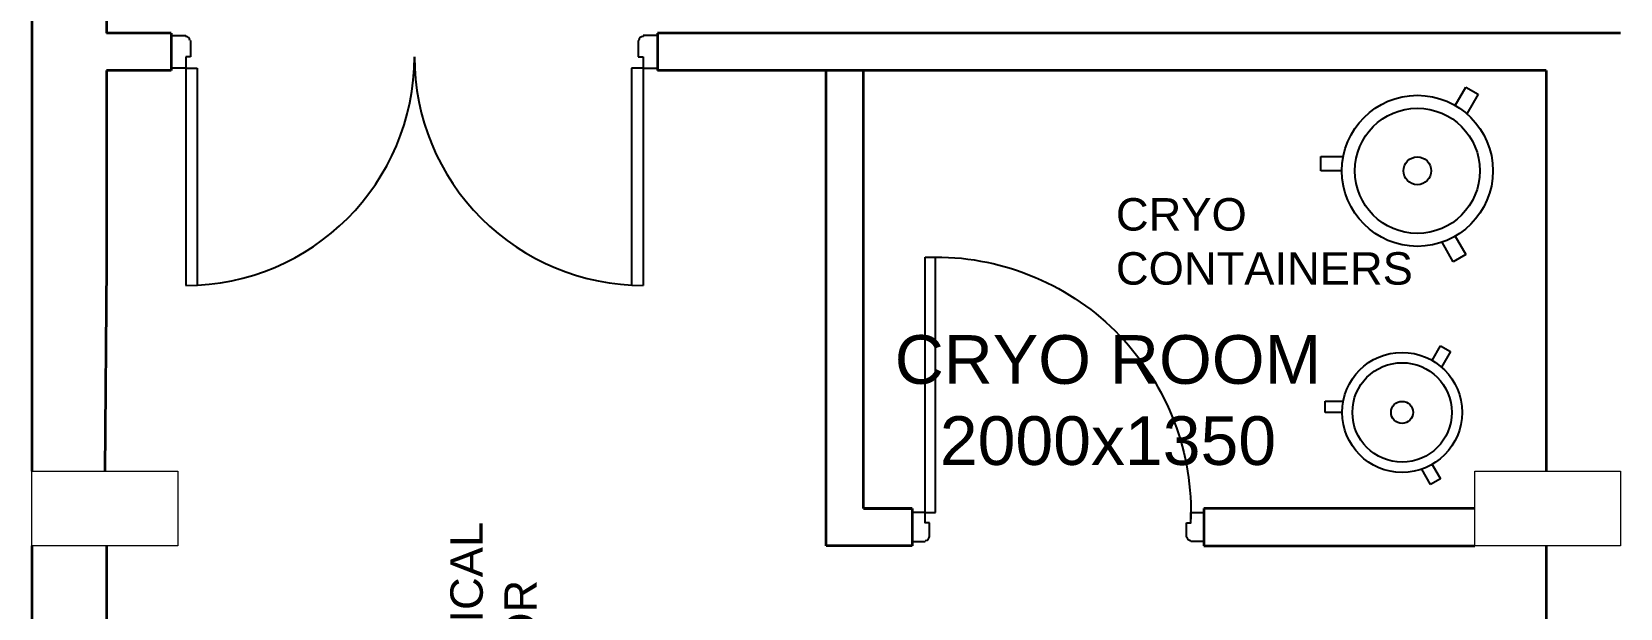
# Model space of a CAD drawing. Extents: x 2733443 to 3206532, y -1516114 to -1264405.
# Drawn here: x 2990443 to 2995342, y -1498676 to -1496899 of the extents above; entities that cross this region are included whole.
import ezdxf

# ---------------------------------------------------------------- set-up
doc = ezdxf.new("R2010")
doc.units = 0
doc.header["$MEASUREMENT"] = 0
doc.linetypes.add('1', pattern=[0, 0, 0])
doc.layers.get('0').update_dxf_attribs({"color": 250, "linetype": '1'})
for name, color, linetype, lineweight in [('Column', 162, 'Continuous', 13), ('medical equipment', 171, 'Continuous', 25), ('WALL', 7, '1', 35)]:
    doc.layers.add(name, color=color, linetype=linetype, lineweight=lineweight)
for name, color, linetype in [('DOOR', 40, 'Continuous'), ('fun-text', 250, 'Continuous'), ('furniture', 33, 'Continuous'), ('TEXT', 5, '1')]:
    doc.layers.add(name, color=color, linetype=linetype)
doc.styles.add('ARIAL', font='arial.ttf')

# ---------------------------------------------------------------- blocks, each defined once
blk = doc.blocks.new('ddoor')
at = {"layer": 'DOOR', "lineweight": 25}
for p, q in [((50, 0), (-50, 0)), ((-50, 0), (-50, -45)), ((50, -45), (50, 0)), ((-50, -45), (-47.5, -45)), ((15, -60), (15, -45)), ((15, -45), (50, -45)), ((50, -45), (720, -45)), ((50, -45), (50, -80)), ((-35, -60), (-35, -57.5)), ((-35, -60), (15, -60)), ((50, -80), (720, -80)), ((50, -1420), (720, -1420)), ((50, -1455), (50, -1420)), ((-50, -1500), (-50, -1455)), ((-50, -1455), (-47.5, -1455)), ((-35, -1440), (-35, -1442.5)), ((-35, -1440), (15, -1440)), ((15, -1440), (15, -1455)), ((15, -1455), (50, -1455)), ((50, -1455), (720, -1455)), ((50, -1455), (50, -1500)), ((50, -1500), (-50, -1500)), ((50, -1500), (-50, -1500))]:
    blk.add_line(p, q, dxfattribs=at)
for centre, start, end in [((-35, -45), 180, 270), ((-35, -1455), 90, 180)]:
    blk.add_arc(centre, 12.5, start, end, dxfattribs=at)
at = {"layer": 'DOOR', "color": 146, "lineweight": 25, "true_color": 0x105689}
for centre, start, end in [((15, -45), 270, 0), ((15, -1455), 0, 90)]:
    blk.add_arc(centre, 705, start, end, dxfattribs=at)
blk = doc.blocks.new('A$C19B8274B')
at = {"layer": 'DOOR'}
for p, q in [((-45, 925), (-80, 925)), ((-80, 50), (-80, 925)), ((-45, 50), (-45, 925)), ((-45, 50), (-80, 50)), ((-955, -50), (-955, -47.5)), ((-940, -35), (-942.5, -35)), ((-60, -35), (-57.5, -35)), ((-45, -50), (-45, -47.5))]:
    blk.add_line(p, q, dxfattribs=at)
for points in [[(-940, 15), (-955, 15), (-955, 50), (-1000, 50), (-1000, -50), (-955, -50)], [(-940, -35), (-940, 15)], [(-60, 15), (-45, 15), (-45, 50), (0, 50), (0, -50), (-45, -50)], [(-60, -35), (-60, 15)]]:
    blk.add_lwpolyline(points, dxfattribs=at)
at = {"layer": 'DOOR', "color": 145}
blk.add_arc((-80, 50), 875, 90, 182.2924, dxfattribs=at)
at = {"layer": 'DOOR'}
for centre, start, end in [((-955, -35), 270, 0), ((-45, -35), 180, 270)]:
    blk.add_arc(centre, 12.5, start, end, dxfattribs=at)
blk = doc.blocks.new('*U149')
at = {"layer": 'medical equipment', "linetype": 'ByBlock'}
for p, q in [((-17.5, -24.3), (-17.5, 27.6)), ((-17.5, 27.6), (17.5, 27.6)), ((17.5, 27.6), (17.5, -27.6))]:
    blk.add_line(p, q, dxfattribs=at)
blk = doc.blocks.new('*U148')
at = {"layer": 'furniture', "color": 0, "linetype": 'ByBlock', "lineweight": -2, "transparency": 16777216}
blk.add_blockref('*U149', (2776102.7, -474073.2), dxfattribs=at)
for p, rotation in [((2775895.1, -474371.9), 120), ((2776257.6, -474402.3), 239.9999999999999)]:
    blk.add_blockref('*U149', p, dxfattribs=dict(at, rotation=rotation))
blk = doc.blocks.new('*U151')
at = {"layer": 'medical equipment', "linetype": 'ByBlock'}
for p, q in [((-22.1, -30.5), (-22.1, 34.8)), ((-22.1, 34.8), (22.1, 34.8)), ((22.1, 34.8), (22.1, -34.8))]:
    blk.add_line(p, q, dxfattribs=at)
blk = doc.blocks.new('*U150')
at = {"layer": 'furniture', "color": 0, "linetype": 'ByBlock', "lineweight": -2, "transparency": 16777216}
blk.add_blockref('*U151', (3494154.8, -596539.9), dxfattribs=at)
for p, rotation in [((3493893.6, -596915.8), 120), ((3494349.7, -596954), 239.9999999999999)]:
    blk.add_blockref('*U151', p, dxfattribs=dict(at, rotation=rotation))
blk = doc.blocks.new('EQUIPMENT')
at = {"layer": 'furniture'}
for centre, radius in [((-36876.8, 4835.7), 232.8), ((-36876.8, 4835.7), 192.8), ((-36876.8, 4835.7), 42.8), ((-36923.9, 4091), 185), ((-36923.9, 4091), 153.2), ((-36923.9, 4091), 34)]:
    blk.add_circle(centre, radius, dxfattribs=at)
for name, p, rotation in [('*U150', (-633680.1, -3489297), 90), ('*U148', (-511206.4, -2771994.1), 90.00000000000001)]:
    blk.add_blockref(name, p, dxfattribs=dict(at, rotation=rotation))
at = {"layer": 'fun-text', "lineweight": -3, "insert": (-37806.5, 4751.5), "char_height": 100, "attachment_point": 1, "style": 'ARIAL'}
blk.add_mtext_dynamic_manual_height_columns('CRYO CONTAINERS', width=100, gutter_width=1375, heights=[0], dxfattribs=at)
at = {"layer": 'fun-text', "lineweight": -3, "insert": (-39859, 2465.1), "char_height": 100, "attachment_point": 1, "rotation": 90, "style": 'ARIAL'}
blk.add_mtext_dynamic_manual_height_columns('PHARMACEUTICAL REFRIGERATOR', width=1391.923, gutter_width=1375, heights=[0], dxfattribs=at)

msp = doc.modelspace()

# ---------------------------------------------------------------- linework, layer by layer
at = {"layer": 'Column'}
for points in [[(2990893.3491, -1498253.4359), (2990893.3491, -1498483.4359), (2990443.3491, -1498483.4359), (2990443.3491, -1498253.4359)], [(2995343.265, -1498253.4359), (2995343.265, -1498483.4359), (2994893.265, -1498483.4359), (2994893.265, -1498253.4359)]]:
    msp.add_lwpolyline(points, close=True, dxfattribs=at)
at = {"layer": 'WALL'}
for p, q in [((2990443.3491, -1494918.4359), (2990443.3491, -1498253.4359)), ((2990673.3491, -1494918.4359), (2990673.3491, -1496903.4359)), ((2990873.3491, -1496903.4359), (2990673.3491, -1496903.4359)), ((2990873.3491, -1496903.4359), (2990873.3491, -1497018.4359)), ((2992373.3491, -1496903.4359), (2992373.3491, -1497018.4359)), ((2994938.3491, -1496903.4359), (2992373.3491, -1496903.4359)), ((2995343.265, -1496903.4359), (2994938.3491, -1496903.4359)), ((2990673.3491, -1497018.4359), (2990673.3491, -1497618.4359)), ((2990873.3491, -1497018.4359), (2990673.3491, -1497018.4359)), ((2993173.3491, -1497018.4359), (2992373.3491, -1497018.4359)), ((2992893.265, -1498483.4359), (2992893.265, -1497018.4359)), ((2993008.265, -1498368.4359), (2993008.265, -1497018.4359)), ((2994938.3491, -1497018.4359), (2993173.3491, -1497018.4359)), ((2995113.265, -1497018.4359), (2994938.3491, -1497018.4359)), ((2995113.265, -1497018.4359), (2995113.265, -1498253.4359)), ((2990673.3491, -1497618.4359), (2990668.3491, -1498253.4359)), ((2993158.265, -1498368.4359), (2993008.265, -1498368.4359)), ((2993008.265, -1498368.4359), (2993158.265, -1498368.4359)), ((2993158.265, -1498368.4359), (2993158.265, -1498483.4359)), ((2994058.265, -1498368.4358), (2994058.265, -1498483.4358)), ((2994893.265, -1498368.4359), (2994058.265, -1498368.4359)), ((2990443.3491, -1498483.4359), (2990443.3491, -1501723.1199)), ((2990673.3491, -1498483.4359), (2990673.3491, -1501713.4359)), ((2993158.265, -1498483.4359), (2992893.265, -1498483.4359)), ((2994058.265, -1498483.4358), (2994893.265, -1498483.4358)), ((2995113.265, -1498483.4359), (2995113.265, -1501933.4359))]:
    msp.add_line(p, q, dxfattribs=at)

# ---------------------------------------------------------------- block references
at = {"color": 240, "true_color": 0xed1f24}
msp.add_blockref('EQUIPMENT', (3031593.1809, -1502163.4359), dxfattribs=at)
at = {"layer": 'DOOR', "linetype": 'Continuous', "xscale": -0.9, "yscale": 0.9, "zscale": 0.9}
msp.add_blockref('A$C19B8274B', (2993158.265, -1498425.9359), dxfattribs=at)
at = {"layer": 'WALL', "rotation": 270}
msp.add_blockref('ddoor', (2992373.3491, -1496960.9359), dxfattribs=at)

# ---------------------------------------------------------------- texts
at = {"layer": 'TEXT', "insert": (2993762.2087, -1498035.4533), "char_height": 150, "width": 2091.40159, "attachment_point": 5, "style": 'ARIAL'}
msp.add_mtext('CRYO ROOM 2000x1350', dxfattribs=at)

doc.saveas('drawing.dxf')
